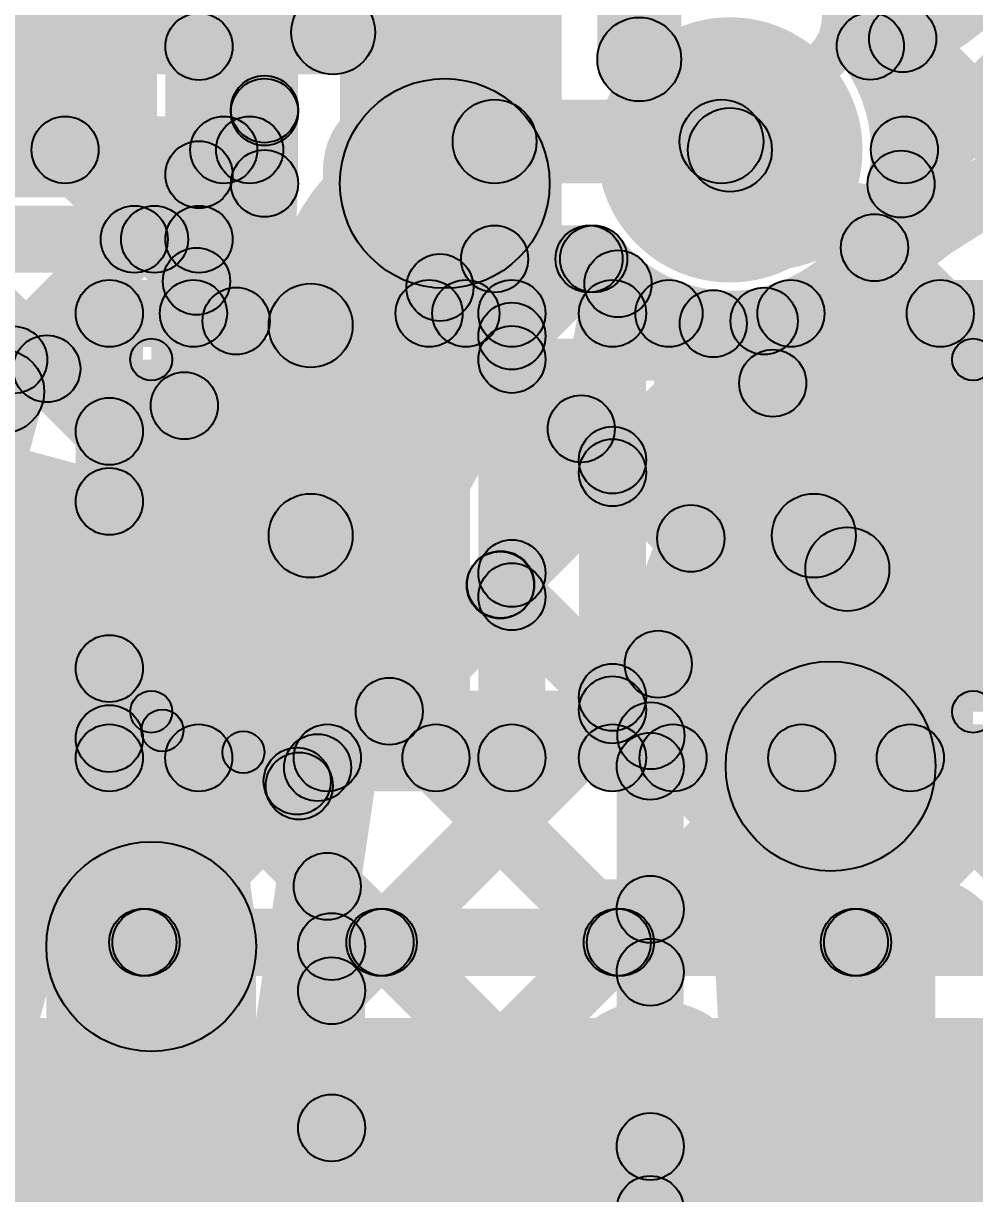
# Model space of a CAD drawing. Header units: millimetres. Extents: x -2.17 to 2.17, y -2.17 to 2.17.
# Drawn here: x 0.7948 to 0.9082, y -0.1761 to -0.0365 of the extents above; entities that cross this region are included whole.
import ezdxf

# ---------------------------------------------------------------- set-up
doc = ezdxf.new("R2010")
doc.units = ezdxf.units.MM
doc.header["$MEASUREMENT"] = 0
for name, color, linetype in [('BottomLayer', 5, 'Continuous'), ('BottomOverlay', 54, 'Continuous'), ('BottomPaste', 16, 'Continuous'), ('BottomSolder', 6, 'Continuous'), ('Mechanical2', 216, 'Continuous'), ('TopLayer', 1, 'Continuous'), ('TopOverlay', 2, 'Continuous'), ('TopPaste', 8, 'Continuous'), ('TopSolder', 216, 'Continuous'), ('ViaHoleLayer', 16, 'Continuous')]:
    doc.layers.add(name, color=color, linetype=linetype)

# ---------------------------------------------------------------- blocks, each defined once
blk = doc.blocks.new('S______B______B_59')
at = {"layer": 'BottomLayer'}
for points in [[(-0.015, 0.0175), (-0.015, -0.0175), (-0.045, -0.0175), (-0.045, 0.0175)], [(0.045, 0.0175), (0.045, -0.0175), (0.015, -0.0175), (0.015, 0.0175)]]:
    blk.add_hatch(color=5, dxfattribs=at).paths.add_polyline_path(points)
at = {"layer": 'BottomOverlay'}
h = blk.add_hatch(color=54, dxfattribs=at)
edge = h.paths.add_edge_path()
edge.add_arc((-0.049, 0.021), 0.0025, 0, 360)
h = blk.add_hatch(color=54, dxfattribs=at)
edge = h.paths.add_edge_path()
edge.add_arc((-0.049, 0.021), 0.0025, 0, 360)
for points in [[(-0.049, 0.0185), (-0.049, 0.0235), (0.049, 0.0235), (0.049, 0.0185)], [(-0.0465, -0.021), (-0.0515, -0.021), (-0.0515, 0.021), (-0.0465, 0.021)], [(0.0515, -0.021), (0.0465, -0.021), (0.0465, 0.021), (0.0515, 0.021)], [(-0.049, -0.0235), (-0.049, -0.0185), (0.049, -0.0185), (0.049, -0.0235)]]:
    blk.add_hatch(color=54, dxfattribs=at).paths.add_polyline_path(points)
h = blk.add_hatch(color=54, dxfattribs=at)
edge = h.paths.add_edge_path()
edge.add_arc((0.049, 0.021), 0.0025, 0, 360)
h = blk.add_hatch(color=54, dxfattribs=at)
edge = h.paths.add_edge_path()
edge.add_arc((0.049, 0.021), 0.0025, 0, 360)
h = blk.add_hatch(color=54, dxfattribs=at)
edge = h.paths.add_edge_path()
edge.add_arc((-0.049, -0.021), 0.0025, 0, 360)
h = blk.add_hatch(color=54, dxfattribs=at)
edge = h.paths.add_edge_path()
edge.add_arc((-0.049, -0.021), 0.0025, 0, 360)
h = blk.add_hatch(color=54, dxfattribs=at)
edge = h.paths.add_edge_path()
edge.add_arc((0.049, -0.021), 0.0025, 0, 360)
h = blk.add_hatch(color=54, dxfattribs=at)
edge = h.paths.add_edge_path()
edge.add_arc((0.049, -0.021), 0.0025, 0, 360)
at = {"layer": 'BottomPaste'}
for points in [[(-0.015, 0.0175), (-0.015, -0.0175), (-0.045, -0.0175), (-0.045, 0.0175)], [(0.045, 0.0175), (0.045, -0.0175), (0.015, -0.0175), (0.015, 0.0175)]]:
    blk.add_hatch(color=16, dxfattribs=at).paths.add_polyline_path(points)
at = {"layer": 'BottomSolder'}
for points in [[(-0.011, 0.0215), (-0.011, -0.0215), (-0.049, -0.0215), (-0.049, 0.0215)], [(0.049, 0.0215), (0.049, -0.0215), (0.011, -0.0215), (0.011, 0.0215)]]:
    blk.add_hatch(color=6, dxfattribs=at).paths.add_polyline_path(points)
at = {"layer": 'BottomOverlay'}
for centre in [(-0.049, 0.021), (-0.049, 0.021), (0.049, 0.021), (0.049, 0.021), (-0.049, -0.021), (-0.049, -0.021), (0.049, -0.021), (0.049, -0.021)]:
    blk.add_circle(centre, 0.0025, dxfattribs=at)
blk = doc.blocks.new('WS2812B_M____253')
at = {"layer": 'TopLayer'}
blk.add_hatch(color=1, dxfattribs=at).paths.add_polyline_path([(0.03504, -0.01142), (0.09409, -0.01142), (0.09409, -0.05079), (0.03504, -0.05079)])
at = {"layer": 'TopOverlay'}
h = blk.add_hatch(color=2, dxfattribs=at)
edge = h.paths.add_edge_path()
edge.add_arc((0.07, -0.06), 0.0025, 0, 360)
for points in [[(0.0675, -0.06), (0.0725, -0.06), (0.0725, -0.07), (0.0675, -0.07)], [(-0.07, -0.0725), (-0.07, -0.0675), (0.07, -0.0675), (0.07, -0.0725)]]:
    blk.add_hatch(color=2, dxfattribs=at).paths.add_polyline_path(points)
h = blk.add_hatch(color=2, dxfattribs=at)
edge = h.paths.add_edge_path()
edge.add_arc((0.07, -0.07), 0.0025, 0, 360)
h = blk.add_hatch(color=2, dxfattribs=at)
edge = h.paths.add_edge_path()
edge.add_arc((0.07, -0.07), 0.0025, 0, 360)
at = {"layer": 'TopPaste'}
blk.add_hatch(color=8, dxfattribs=at).paths.add_polyline_path([(0.03504, -0.01142), (0.09409, -0.01142), (0.09409, -0.05079), (0.03504, -0.05079)])
at = {"layer": 'TopSolder'}
blk.add_hatch(color=216, dxfattribs=at).paths.add_polyline_path([(0.03104, -0.00742), (0.09809, -0.00742), (0.09809, -0.05479), (0.03104, -0.05479)])
at = {"layer": 'TopOverlay'}
for centre in [(0.07, -0.06), (0.07, -0.07), (0.07, -0.07)]:
    blk.add_circle(centre, 0.0025, dxfattribs=at)
blk = doc.blocks.new('WS2812B_M____254')
at = {"layer": 'TopLayer'}
blk.add_hatch(color=1, dxfattribs=at).paths.add_polyline_path([(-0.09409, -0.01142), (-0.03504, -0.01142), (-0.03504, -0.05079), (-0.09409, -0.05079)])
at = {"layer": 'TopPaste'}
blk.add_hatch(color=8, dxfattribs=at).paths.add_polyline_path([(-0.09409, -0.01142), (-0.03504, -0.01142), (-0.03504, -0.05079), (-0.09409, -0.05079)])
at = {"layer": 'TopSolder'}
blk.add_hatch(color=216, dxfattribs=at).paths.add_polyline_path([(-0.09809, -0.00742), (-0.03104, -0.00742), (-0.03104, -0.05479), (-0.09809, -0.05479)])

msp = doc.modelspace()

# ---------------------------------------------------------------- hatches: boundary and pattern name
at = {"layer": 'BottomLayer'}
for points in [[(0.83521, -0.04115), (0.82814, -0.03407), (0.86614, 0.00393), (0.87321, -0.00315)], [(0.62683, -0.04261), (0.62683, -0.03261), (0.83168, -0.03261), (0.83168, -0.04261)], [(0.90224, -0.05852), (0.89658, -0.05286), (0.91667, -0.03277), (0.92233, -0.03843)], [(0.89677, -0.04118), (0.90243, -0.03552), (0.92233, -0.05542), (0.91667, -0.06108)], [(0.85094, -0.05561), (0.85094, -0.04561), (0.878, -0.04561), (0.878, -0.05561)], [(0.64114, -0.05561), (0.64114, -0.04761), (0.82173, -0.04761), (0.82173, -0.05561)], [(0.71483, -0.16108), (0.70917, -0.15542), (0.81581, -0.04878), (0.82146, -0.05444)], [(0.71204, -0.05444), (0.7177, -0.04878), (0.8122, -0.14328), (0.80654, -0.14894)], [(0.74033, -0.05444), (0.74598, -0.04878), (0.80783, -0.11063), (0.80217, -0.11628)], [(0.76861, -0.05444), (0.77427, -0.04878), (0.80783, -0.08234), (0.80217, -0.088)], [(0.7969, -0.05444), (0.80255, -0.04878), (0.81822, -0.06445), (0.81256, -0.07011)], [(0.85094, -0.06861), (0.85094, -0.06061), (0.86275, -0.06061), (0.86275, -0.06861)], [(0.89341, -0.0661), (0.89907, -0.06044), (0.9069, -0.06828), (0.90125, -0.07394)], [(0.85583, -0.07664), (0.85017, -0.07099), (0.85938, -0.06178), (0.86503, -0.06744)], [(0.84159, -0.07085), (0.84725, -0.06519), (0.85034, -0.06828), (0.84468, -0.07394)], [(0.805, -0.07511), (0.805, -0.06711), (0.81503, -0.06711), (0.81503, -0.07511)], [(0.84313, -0.07511), (0.84313, -0.06711), (0.853, -0.06711), (0.853, -0.07511)], [(0.865, -0.07511), (0.865, -0.06711), (0.87173, -0.06711), (0.87173, -0.07511)], [(0.88627, -0.07511), (0.88627, -0.06711), (0.913, -0.06711), (0.913, -0.07511)], [(0.809, -0.12411), (0.801, -0.12411), (0.801, -0.07111), (0.809, -0.07111)], [(0.857, -0.12411), (0.849, -0.12411), (0.849, -0.07111), (0.857, -0.07111)], [(0.869, -0.12411), (0.861, -0.12411), (0.861, -0.07111), (0.869, -0.07111)], [(0.834, -0.09761), (0.824, -0.09761), (0.824, -0.07255), (0.834, -0.07255)], [(0.85017, -0.07943), (0.85583, -0.07377), (0.86783, -0.08577), (0.86217, -0.09143)], [(0.85583, -0.10493), (0.85017, -0.09927), (0.86217, -0.08727), (0.86783, -0.09293)], [(0.74555, -0.15863), (0.7399, -0.15298), (0.80217, -0.0907), (0.80783, -0.09636)], [(0.893, -0.10661), (0.893, -0.09661), (0.946, -0.09661), (0.946, -0.10661)], [(0.85017, -0.10772), (0.85583, -0.10206), (0.86783, -0.11406), (0.86217, -0.11972)], [(0.8401, -0.14894), (0.83444, -0.14328), (0.86217, -0.11556), (0.86783, -0.12121)], [(0.89667, -0.14894), (0.89101, -0.14328), (0.91667, -0.11762), (0.92233, -0.12328)], [(0.78353, -0.14894), (0.77788, -0.14328), (0.80217, -0.11899), (0.80783, -0.12464)], [(0.805, -0.12811), (0.805, -0.12011), (0.853, -0.12011), (0.853, -0.12811)], [(0.81182, -0.14894), (0.80616, -0.14328), (0.82816, -0.12128), (0.83382, -0.12694)], [(0.81283, -0.12694), (0.81848, -0.12128), (0.84048, -0.14328), (0.83483, -0.14894)], [(0.84111, -0.12694), (0.84677, -0.12128), (0.86877, -0.14328), (0.86311, -0.14894)], [(0.86839, -0.14894), (0.86273, -0.14328), (0.88473, -0.12128), (0.89039, -0.12694)], [(0.865, -0.12811), (0.865, -0.12011), (0.913, -0.12011), (0.913, -0.12811)], [(0.8694, -0.12694), (0.87505, -0.12128), (0.89705, -0.14328), (0.8914, -0.14894)], [(0.89768, -0.12694), (0.90334, -0.12128), (0.92534, -0.14328), (0.91968, -0.14894)], [(0.77543, -0.15011), (0.77543, -0.14211), (0.933, -0.14211), (0.933, -0.15011)], [(0.77543, -0.18011), (0.77543, -0.15511), (0.933, -0.15511), (0.933, -0.18011)]]:
    msp.add_hatch(color=5, dxfattribs=at).paths.add_polyline_path(points)
h = msp.add_hatch(color=5, dxfattribs=at)
edge = h.paths.add_edge_path()
edge.add_arc((0.83168, -0.03761), 0.005, 0, 360)
h = msp.add_hatch(color=5, dxfattribs=at)
edge = h.paths.add_edge_path()
edge.add_arc((0.83168, -0.03761), 0.005, 0, 360)
h = msp.add_hatch(color=5, dxfattribs=at)
edge = h.paths.add_edge_path()
edge.add_arc((0.8996, -0.03835), 0.004, 0, 360)
h = msp.add_hatch(color=5, dxfattribs=at)
edge = h.paths.add_edge_path()
edge.add_arc((0.89574, -0.03924), 0.004, 0, 360)
h = msp.add_hatch(color=5, dxfattribs=at)
edge = h.paths.add_edge_path()
edge.add_arc((0.89574, -0.03924), 0.004, 0, 360)
h = msp.add_hatch(color=5, dxfattribs=at)
edge = h.paths.add_edge_path()
edge.add_arc((0.879, -0.05161), 0.01181, 0, 360)
h = msp.add_hatch(color=5, dxfattribs=at)
edge = h.paths.add_edge_path()
edge.add_arc((0.85094, -0.05061), 0.005, 0, 360)
h = msp.add_hatch(color=5, dxfattribs=at)
edge = h.paths.add_edge_path()
edge.add_arc((0.85094, -0.05061), 0.005, 0, 360)
h = msp.add_hatch(color=5, dxfattribs=at)
edge = h.paths.add_edge_path()
edge.add_arc((0.878, -0.05061), 0.005, 0, 360)
h = msp.add_hatch(color=5, dxfattribs=at)
edge = h.paths.add_edge_path()
edge.add_arc((0.878, -0.05061), 0.005, 0, 360)
h = msp.add_hatch(color=5, dxfattribs=at)
edge = h.paths.add_edge_path()
edge.add_arc((0.879, -0.05161), 0.005, 0, 360)
h = msp.add_hatch(color=5, dxfattribs=at)
edge = h.paths.add_edge_path()
edge.add_arc((0.79972, -0.05161), 0.004, 0, 360)
h = msp.add_hatch(color=5, dxfattribs=at)
edge = h.paths.add_edge_path()
edge.add_arc((0.81864, -0.05161), 0.004, 0, 360)
h = msp.add_hatch(color=5, dxfattribs=at)
edge = h.paths.add_edge_path()
edge.add_arc((0.82173, -0.05161), 0.004, 0, 360)
h = msp.add_hatch(color=5, dxfattribs=at)
edge = h.paths.add_edge_path()
edge.add_arc((0.82173, -0.05161), 0.004, 0, 360)
h = msp.add_hatch(color=5, dxfattribs=at)
edge = h.paths.add_edge_path()
edge.add_arc((0.89981, -0.05161), 0.004, 0, 360)
h = msp.add_hatch(color=5, dxfattribs=at)
edge = h.paths.add_edge_path()
edge.add_arc((0.89981, -0.05161), 0.004, 0, 360)
h = msp.add_hatch(color=5, dxfattribs=at)
edge = h.paths.add_edge_path()
edge.add_arc((0.89941, -0.05569), 0.004, 0, 360)
h = msp.add_hatch(color=5, dxfattribs=at)
edge = h.paths.add_edge_path()
edge.add_arc((0.89624, -0.06327), 0.004, 0, 360)
h = msp.add_hatch(color=5, dxfattribs=at)
edge = h.paths.add_edge_path()
edge.add_arc((0.85094, -0.06461), 0.004, 0, 360)
h = msp.add_hatch(color=5, dxfattribs=at)
edge = h.paths.add_edge_path()
edge.add_arc((0.85094, -0.06461), 0.004, 0, 360)
h = msp.add_hatch(color=5, dxfattribs=at)
edge = h.paths.add_edge_path()
edge.add_arc((0.8622, -0.06461), 0.004, 0, 360)
h = msp.add_hatch(color=5, dxfattribs=at)
edge = h.paths.add_edge_path()
edge.add_arc((0.86275, -0.06461), 0.004, 0, 360)
h = msp.add_hatch(color=5, dxfattribs=at)
edge = h.paths.add_edge_path()
edge.add_arc((0.86275, -0.06461), 0.004, 0, 360)
h = msp.add_hatch(color=5, dxfattribs=at)
edge = h.paths.add_edge_path()
edge.add_arc((0.81539, -0.06728), 0.004, 0, 360)
h = msp.add_hatch(color=5, dxfattribs=at)
edge = h.paths.add_edge_path()
edge.add_arc((0.84442, -0.06802), 0.004, 0, 360)
h = msp.add_hatch(color=5, dxfattribs=at)
edge = h.paths.add_edge_path()
edge.add_arc((0.805, -0.07111), 0.004, 0, 360)
h = msp.add_hatch(color=5, dxfattribs=at)
edge = h.paths.add_edge_path()
edge.add_arc((0.805, -0.07111), 0.004, 0, 360)
h = msp.add_hatch(color=5, dxfattribs=at)
edge = h.paths.add_edge_path()
edge.add_arc((0.81503, -0.07111), 0.004, 0, 360)
h = msp.add_hatch(color=5, dxfattribs=at)
edge = h.paths.add_edge_path()
edge.add_arc((0.81503, -0.07111), 0.004, 0, 360)
h = msp.add_hatch(color=5, dxfattribs=at)
edge = h.paths.add_edge_path()
edge.add_arc((0.829, -0.07255), 0.005, 0, 360)
h = msp.add_hatch(color=5, dxfattribs=at)
edge = h.paths.add_edge_path()
edge.add_arc((0.829, -0.07255), 0.005, 0, 360)
h = msp.add_hatch(color=5, dxfattribs=at)
edge = h.paths.add_edge_path()
edge.add_arc((0.84313, -0.07111), 0.004, 0, 360)
h = msp.add_hatch(color=5, dxfattribs=at)
edge = h.paths.add_edge_path()
edge.add_arc((0.84313, -0.07111), 0.004, 0, 360)
h = msp.add_hatch(color=5, dxfattribs=at)
edge = h.paths.add_edge_path()
edge.add_arc((0.84751, -0.07111), 0.004, 0, 360)
h = msp.add_hatch(color=5, dxfattribs=at)
edge = h.paths.add_edge_path()
edge.add_arc((0.853, -0.07111), 0.004, 0, 360)
h = msp.add_hatch(color=5, dxfattribs=at)
edge = h.paths.add_edge_path()
edge.add_arc((0.853, -0.07111), 0.004, 0, 360)
h = msp.add_hatch(color=5, dxfattribs=at)
edge = h.paths.add_edge_path()
edge.add_arc((0.865, -0.07111), 0.004, 0, 360)
h = msp.add_hatch(color=5, dxfattribs=at)
edge = h.paths.add_edge_path()
edge.add_arc((0.865, -0.07111), 0.004, 0, 360)
h = msp.add_hatch(color=5, dxfattribs=at)
edge = h.paths.add_edge_path()
edge.add_arc((0.87173, -0.07111), 0.004, 0, 360)
h = msp.add_hatch(color=5, dxfattribs=at)
edge = h.paths.add_edge_path()
edge.add_arc((0.87173, -0.07111), 0.004, 0, 360)
h = msp.add_hatch(color=5, dxfattribs=at)
edge = h.paths.add_edge_path()
edge.add_arc((0.88627, -0.07111), 0.004, 0, 360)
h = msp.add_hatch(color=5, dxfattribs=at)
edge = h.paths.add_edge_path()
edge.add_arc((0.88627, -0.07111), 0.004, 0, 360)
h = msp.add_hatch(color=5, dxfattribs=at)
edge = h.paths.add_edge_path()
edge.add_arc((0.90408, -0.07111), 0.004, 0, 360)
h = msp.add_hatch(color=5, dxfattribs=at)
edge = h.paths.add_edge_path()
edge.add_arc((0.853, -0.07381), 0.004, 0, 360)
h = msp.add_hatch(color=5, dxfattribs=at)
edge = h.paths.add_edge_path()
edge.add_arc((0.853, -0.0766), 0.004, 0, 360)
h = msp.add_hatch(color=5, dxfattribs=at)
edge = h.paths.add_edge_path()
edge.add_arc((0.805, -0.08517), 0.004, 0, 360)
h = msp.add_hatch(color=5, dxfattribs=at)
edge = h.paths.add_edge_path()
edge.add_arc((0.865, -0.0886), 0.004, 0, 360)
h = msp.add_hatch(color=5, dxfattribs=at)
edge = h.paths.add_edge_path()
edge.add_arc((0.865, -0.0901), 0.004, 0, 360)
h = msp.add_hatch(color=5, dxfattribs=at)
edge = h.paths.add_edge_path()
edge.add_arc((0.805, -0.09353), 0.004, 0, 360)
h = msp.add_hatch(color=5, dxfattribs=at)
edge = h.paths.add_edge_path()
edge.add_arc((0.829, -0.09761), 0.005, 0, 360)
h = msp.add_hatch(color=5, dxfattribs=at)
edge = h.paths.add_edge_path()
edge.add_arc((0.889, -0.09761), 0.005, 0, 360)
h = msp.add_hatch(color=5, dxfattribs=at)
edge = h.paths.add_edge_path()
edge.add_arc((0.893, -0.10161), 0.005, 0, 360)
h = msp.add_hatch(color=5, dxfattribs=at)
edge = h.paths.add_edge_path()
edge.add_arc((0.893, -0.10161), 0.005, 0, 360)
h = msp.add_hatch(color=5, dxfattribs=at)
edge = h.paths.add_edge_path()
edge.add_arc((0.853, -0.1021), 0.004, 0, 360)
h = msp.add_hatch(color=5, dxfattribs=at)
edge = h.paths.add_edge_path()
edge.add_arc((0.853, -0.10489), 0.004, 0, 360)
h = msp.add_hatch(color=5, dxfattribs=at)
edge = h.paths.add_edge_path()
edge.add_arc((0.805, -0.11346), 0.004, 0, 360)
h = msp.add_hatch(color=5, dxfattribs=at)
edge = h.paths.add_edge_path()
edge.add_arc((0.865, -0.11689), 0.004, 0, 360)
h = msp.add_hatch(color=5, dxfattribs=at)
edge = h.paths.add_edge_path()
edge.add_arc((0.865, -0.11838), 0.004, 0, 360)
h = msp.add_hatch(color=5, dxfattribs=at)
edge = h.paths.add_edge_path()
edge.add_arc((0.805, -0.12181), 0.004, 0, 360)
h = msp.add_hatch(color=5, dxfattribs=at)
edge = h.paths.add_edge_path()
edge.add_arc((0.805, -0.12411), 0.004, 0, 360)
h = msp.add_hatch(color=5, dxfattribs=at)
edge = h.paths.add_edge_path()
edge.add_arc((0.805, -0.12411), 0.004, 0, 360)
h = msp.add_hatch(color=5, dxfattribs=at)
edge = h.paths.add_edge_path()
edge.add_arc((0.81566, -0.12411), 0.004, 0, 360)
h = msp.add_hatch(color=5, dxfattribs=at)
edge = h.paths.add_edge_path()
edge.add_arc((0.83099, -0.12411), 0.004, 0, 360)
h = msp.add_hatch(color=5, dxfattribs=at)
edge = h.paths.add_edge_path()
edge.add_arc((0.84394, -0.12411), 0.004, 0, 360)
h = msp.add_hatch(color=5, dxfattribs=at)
edge = h.paths.add_edge_path()
edge.add_arc((0.853, -0.12411), 0.004, 0, 360)
h = msp.add_hatch(color=5, dxfattribs=at)
edge = h.paths.add_edge_path()
edge.add_arc((0.853, -0.12411), 0.004, 0, 360)
h = msp.add_hatch(color=5, dxfattribs=at)
edge = h.paths.add_edge_path()
edge.add_arc((0.865, -0.12411), 0.004, 0, 360)
h = msp.add_hatch(color=5, dxfattribs=at)
edge = h.paths.add_edge_path()
edge.add_arc((0.865, -0.12411), 0.004, 0, 360)
h = msp.add_hatch(color=5, dxfattribs=at)
edge = h.paths.add_edge_path()
edge.add_arc((0.87222, -0.12411), 0.004, 0, 360)
h = msp.add_hatch(color=5, dxfattribs=at)
edge = h.paths.add_edge_path()
edge.add_arc((0.88756, -0.12411), 0.004, 0, 360)
h = msp.add_hatch(color=5, dxfattribs=at)
edge = h.paths.add_edge_path()
edge.add_arc((0.90051, -0.12411), 0.004, 0, 360)
h = msp.add_hatch(color=5, dxfattribs=at)
edge = h.paths.add_edge_path()
edge.add_arc((0.80899, -0.14611), 0.004, 0, 360)
h = msp.add_hatch(color=5, dxfattribs=at)
edge = h.paths.add_edge_path()
edge.add_arc((0.80937, -0.14611), 0.004, 0, 360)
h = msp.add_hatch(color=5, dxfattribs=at)
edge = h.paths.add_edge_path()
edge.add_arc((0.83727, -0.14611), 0.004, 0, 360)
h = msp.add_hatch(color=5, dxfattribs=at)
edge = h.paths.add_edge_path()
edge.add_arc((0.83766, -0.14611), 0.004, 0, 360)
h = msp.add_hatch(color=5, dxfattribs=at)
edge = h.paths.add_edge_path()
edge.add_arc((0.86556, -0.14611), 0.004, 0, 360)
h = msp.add_hatch(color=5, dxfattribs=at)
edge = h.paths.add_edge_path()
edge.add_arc((0.86594, -0.14611), 0.004, 0, 360)
h = msp.add_hatch(color=5, dxfattribs=at)
edge = h.paths.add_edge_path()
edge.add_arc((0.89384, -0.14611), 0.004, 0, 360)
h = msp.add_hatch(color=5, dxfattribs=at)
edge = h.paths.add_edge_path()
edge.add_arc((0.89422, -0.14611), 0.004, 0, 360)
at = {"layer": 'BottomSolder'}
h = msp.add_hatch(color=6, dxfattribs=at)
edge = h.paths.add_edge_path()
edge.add_arc((0.879, -0.05161), 0.01581, 0, 360)
at = {"layer": 'TopLayer'}
for points in [[(0.87319, -0.04081), (0.86319, -0.04081), (0.86319, 0.07711), (0.87319, 0.07711)], [(0.8275, -0.05561), (0.8195, -0.05561), (0.8195, 0.04739), (0.8275, 0.04739)], [(0.8575, -0.05561), (0.8325, -0.05561), (0.8325, 0.04739), (0.8575, 0.04739)], [(0.90224, -0.05852), (0.89658, -0.05286), (0.98824, 0.0388), (0.9939, 0.03314)], [(0.81969, -0.06227), (0.81169, -0.06227), (0.81169, 0.01478), (0.81969, 0.01478)], [(0.89677, -0.04118), (0.90243, -0.03552), (0.91782, -0.05092), (0.91217, -0.05657)], [(0.81286, -0.04212), (0.81851, -0.03646), (0.82633, -0.04427), (0.82067, -0.04993)], [(0.86466, -0.04434), (0.87173, -0.03727), (0.88254, -0.04807), (0.87546, -0.05515)], [(0.81851, -0.05739), (0.81286, -0.05173), (0.82067, -0.04392), (0.82633, -0.04957)], [(0.77333, -0.06627), (0.77333, -0.05827), (0.81569, -0.05827), (0.81569, -0.06627)], [(0.77927, -0.0651), (0.78493, -0.05944), (0.80037, -0.07488), (0.79471, -0.08054)], [(0.79642, -0.07948), (0.79076, -0.07383), (0.80515, -0.05944), (0.8108, -0.0651)], [(0.80756, -0.0651), (0.81321, -0.05944), (0.82295, -0.06918), (0.81729, -0.07484)], [(0.76623, -0.07346), (0.76831, -0.06574), (0.81498, -0.07824), (0.81291, -0.08597)], [(0.85449, -0.10626), (0.84883, -0.10061), (0.88025, -0.06919), (0.88591, -0.07485)], [(0.87418, -0.07515), (0.87984, -0.0695), (0.88694, -0.0766), (0.88128, -0.08226)], [(0.78683, -0.1199), (0.77717, -0.11732), (0.7874, -0.07914), (0.79706, -0.08172)], [(0.85844, -0.0877), (0.8641, -0.08205), (0.87717, -0.09511), (0.87151, -0.10077)], [(0.84879, -0.10633), (0.85445, -0.10068), (0.87241, -0.11864), (0.86676, -0.1243)], [(0.83433, -0.15471), (0.82867, -0.14906), (0.86762, -0.11011), (0.87328, -0.11576)], [(0.83555, -0.12138), (0.84121, -0.11572), (0.87233, -0.14684), (0.86667, -0.1525)], [(0.83047, -0.13028), (0.82482, -0.12463), (0.827, -0.12245), (0.83265, -0.1281)], [(0.8735, -0.20741), (0.8655, -0.20741), (0.8655, -0.12511), (0.8735, -0.12511)], [(0.9035, -0.20741), (0.8785, -0.20741), (0.8785, -0.12511), (0.9035, -0.12511)], [(0.82815, -0.14226), (0.83381, -0.1366), (0.87233, -0.17513), (0.86667, -0.18078)], [(0.83433, -0.183), (0.82867, -0.17734), (0.86667, -0.13934), (0.87233, -0.145)], [(0.8225, -0.24461), (0.7975, -0.24461), (0.7975, -0.14661), (0.8225, -0.14661)], [(0.8355, -0.24461), (0.8275, -0.24461), (0.8275, -0.14661), (0.8355, -0.14661)], [(0.82867, -0.17107), (0.83433, -0.16541), (0.87233, -0.20341), (0.86667, -0.20907)], [(0.83433, -0.21128), (0.82867, -0.20562), (0.86667, -0.16762), (0.87233, -0.17328)]]:
    msp.add_hatch(color=1, dxfattribs=at).paths.add_polyline_path(points)
h = msp.add_hatch(color=1, dxfattribs=at)
edge = h.paths.add_edge_path()
edge.add_arc((0.8996, -0.03835), 0.004, 0, 360)
h = msp.add_hatch(color=1, dxfattribs=at)
edge = h.paths.add_edge_path()
edge.add_arc((0.81569, -0.03929), 0.004, 0, 360)
h = msp.add_hatch(color=1, dxfattribs=at)
edge = h.paths.add_edge_path()
edge.add_arc((0.86819, -0.04081), 0.005, 0, 360)
h = msp.add_hatch(color=1, dxfattribs=at)
edge = h.paths.add_edge_path()
edge.add_arc((0.86819, -0.04081), 0.005, 0, 360)
h = msp.add_hatch(color=1, dxfattribs=at)
edge = h.paths.add_edge_path()
edge.add_arc((0.89574, -0.03924), 0.004, 0, 360)
h = msp.add_hatch(color=1, dxfattribs=at)
edge = h.paths.add_edge_path()
edge.add_arc((0.89574, -0.03924), 0.004, 0, 360)
h = msp.add_hatch(color=1, dxfattribs=at)
edge = h.paths.add_edge_path()
edge.add_arc((0.879, -0.05161), 0.01181, 0, 360)
h = msp.add_hatch(color=1, dxfattribs=at)
edge = h.paths.add_edge_path()
edge.add_arc((0.8235, -0.04675), 0.004, 0, 360)
h = msp.add_hatch(color=1, dxfattribs=at)
edge = h.paths.add_edge_path()
edge.add_arc((0.8235, -0.0471), 0.004, 0, 360)
h = msp.add_hatch(color=1, dxfattribs=at)
edge = h.paths.add_edge_path()
edge.add_arc((0.845, -0.05561), 0.0125, 0, 360)
h = msp.add_hatch(color=1, dxfattribs=at)
edge = h.paths.add_edge_path()
edge.add_arc((0.845, -0.05561), 0.0125, 0, 360)
h = msp.add_hatch(color=1, dxfattribs=at)
edge = h.paths.add_edge_path()
edge.add_arc((0.879, -0.05161), 0.005, 0, 360)
h = msp.add_hatch(color=1, dxfattribs=at)
edge = h.paths.add_edge_path()
edge.add_arc((0.89981, -0.05161), 0.004, 0, 360)
h = msp.add_hatch(color=1, dxfattribs=at)
edge = h.paths.add_edge_path()
edge.add_arc((0.89981, -0.05161), 0.004, 0, 360)
h = msp.add_hatch(color=1, dxfattribs=at)
edge = h.paths.add_edge_path()
edge.add_arc((0.81569, -0.05456), 0.004, 0, 360)
h = msp.add_hatch(color=1, dxfattribs=at)
edge = h.paths.add_edge_path()
edge.add_arc((0.8235, -0.05561), 0.004, 0, 360)
h = msp.add_hatch(color=1, dxfattribs=at)
edge = h.paths.add_edge_path()
edge.add_arc((0.8235, -0.05561), 0.004, 0, 360)
h = msp.add_hatch(color=1, dxfattribs=at)
edge = h.paths.add_edge_path()
edge.add_arc((0.89941, -0.05569), 0.004, 0, 360)
h = msp.add_hatch(color=1, dxfattribs=at)
edge = h.paths.add_edge_path()
edge.add_arc((0.80797, -0.06227), 0.004, 0, 360)
h = msp.add_hatch(color=1, dxfattribs=at)
edge = h.paths.add_edge_path()
edge.add_arc((0.81039, -0.06227), 0.004, 0, 360)
h = msp.add_hatch(color=1, dxfattribs=at)
edge = h.paths.add_edge_path()
edge.add_arc((0.81569, -0.06227), 0.004, 0, 360)
h = msp.add_hatch(color=1, dxfattribs=at)
edge = h.paths.add_edge_path()
edge.add_arc((0.81569, -0.06227), 0.004, 0, 360)
h = msp.add_hatch(color=1, dxfattribs=at)
edge = h.paths.add_edge_path()
edge.add_arc((0.86565, -0.06757), 0.004, 0, 360)
h = msp.add_hatch(color=1, dxfattribs=at)
edge = h.paths.add_edge_path()
edge.add_arc((0.86565, -0.06757), 0.004, 0, 360)
h = msp.add_hatch(color=1, dxfattribs=at)
edge = h.paths.add_edge_path()
edge.add_arc((0.82012, -0.07201), 0.004, 0, 360)
h = msp.add_hatch(color=1, dxfattribs=at)
edge = h.paths.add_edge_path()
edge.add_arc((0.87701, -0.07233), 0.004, 0, 360)
h = msp.add_hatch(color=1, dxfattribs=at)
edge = h.paths.add_edge_path()
edge.add_arc((0.88308, -0.07202), 0.004, 0, 360)
h = msp.add_hatch(color=1, dxfattribs=at)
edge = h.paths.add_edge_path()
edge.add_arc((0.79359, -0.07665), 0.004, 0, 360)
h = msp.add_hatch(color=1, dxfattribs=at)
edge = h.paths.add_edge_path()
edge.add_arc((0.79754, -0.07771), 0.004, 0, 360)
h = msp.add_hatch(color=1, dxfattribs=at)
edge = h.paths.add_edge_path()
edge.add_arc((0.79223, -0.08043), 0.005, 0, 360)
h = msp.add_hatch(color=1, dxfattribs=at)
edge = h.paths.add_edge_path()
edge.add_arc((0.88411, -0.07943), 0.004, 0, 360)
h = msp.add_hatch(color=1, dxfattribs=at)
edge = h.paths.add_edge_path()
edge.add_arc((0.81394, -0.08211), 0.004, 0, 360)
h = msp.add_hatch(color=1, dxfattribs=at)
edge = h.paths.add_edge_path()
edge.add_arc((0.81394, -0.08211), 0.004, 0, 360)
h = msp.add_hatch(color=1, dxfattribs=at)
edge = h.paths.add_edge_path()
edge.add_arc((0.86127, -0.08487), 0.004, 0, 360)
h = msp.add_hatch(color=1, dxfattribs=at)
edge = h.paths.add_edge_path()
edge.add_arc((0.87434, -0.09794), 0.004, 0, 360)
h = msp.add_hatch(color=1, dxfattribs=at)
edge = h.paths.add_edge_path()
edge.add_arc((0.85162, -0.1035), 0.004, 0, 360)
h = msp.add_hatch(color=1, dxfattribs=at)
edge = h.paths.add_edge_path()
edge.add_arc((0.85166, -0.10344), 0.004, 0, 360)
h = msp.add_hatch(color=1, dxfattribs=at)
edge = h.paths.add_edge_path()
edge.add_arc((0.87045, -0.11294), 0.004, 0, 360)
h = msp.add_hatch(color=1, dxfattribs=at)
edge = h.paths.add_edge_path()
edge.add_arc((0.891, -0.12511), 0.0125, 0, 360)
h = msp.add_hatch(color=1, dxfattribs=at)
edge = h.paths.add_edge_path()
edge.add_arc((0.891, -0.12511), 0.0125, 0, 360)
h = msp.add_hatch(color=1, dxfattribs=at)
edge = h.paths.add_edge_path()
edge.add_arc((0.83838, -0.11855), 0.004, 0, 360)
h = msp.add_hatch(color=1, dxfattribs=at)
edge = h.paths.add_edge_path()
edge.add_arc((0.86958, -0.12147), 0.004, 0, 360)
h = msp.add_hatch(color=1, dxfattribs=at)
edge = h.paths.add_edge_path()
edge.add_arc((0.82983, -0.12527), 0.004, 0, 360)
h = msp.add_hatch(color=1, dxfattribs=at)
edge = h.paths.add_edge_path()
edge.add_arc((0.8695, -0.12511), 0.004, 0, 360)
h = msp.add_hatch(color=1, dxfattribs=at)
edge = h.paths.add_edge_path()
edge.add_arc((0.8695, -0.12511), 0.004, 0, 360)
h = msp.add_hatch(color=1, dxfattribs=at)
edge = h.paths.add_edge_path()
edge.add_arc((0.8274, -0.12688), 0.004, 0, 360)
h = msp.add_hatch(color=1, dxfattribs=at)
edge = h.paths.add_edge_path()
edge.add_arc((0.8274, -0.12688), 0.004, 0, 360)
h = msp.add_hatch(color=1, dxfattribs=at)
edge = h.paths.add_edge_path()
edge.add_arc((0.82764, -0.12746), 0.004, 0, 360)
h = msp.add_hatch(color=1, dxfattribs=at)
edge = h.paths.add_edge_path()
edge.add_arc((0.81, -0.14661), 0.0125, 0, 360)
h = msp.add_hatch(color=1, dxfattribs=at)
edge = h.paths.add_edge_path()
edge.add_arc((0.81, -0.14661), 0.0125, 0, 360)
h = msp.add_hatch(color=1, dxfattribs=at)
edge = h.paths.add_edge_path()
edge.add_arc((0.83098, -0.13943), 0.004, 0, 360)
h = msp.add_hatch(color=1, dxfattribs=at)
edge = h.paths.add_edge_path()
edge.add_arc((0.8695, -0.14217), 0.004, 0, 360)
h = msp.add_hatch(color=1, dxfattribs=at)
edge = h.paths.add_edge_path()
edge.add_arc((0.8315, -0.14661), 0.004, 0, 360)
h = msp.add_hatch(color=1, dxfattribs=at)
edge = h.paths.add_edge_path()
edge.add_arc((0.8315, -0.14661), 0.004, 0, 360)
h = msp.add_hatch(color=1, dxfattribs=at)
edge = h.paths.add_edge_path()
edge.add_arc((0.8695, -0.14967), 0.004, 0, 360)
h = msp.add_hatch(color=1, dxfattribs=at)
edge = h.paths.add_edge_path()
edge.add_arc((0.8315, -0.15188), 0.004, 0, 360)
h = msp.add_hatch(color=1, dxfattribs=at)
edge = h.paths.add_edge_path()
edge.add_arc((0.8315, -0.16824), 0.004, 0, 360)
h = msp.add_hatch(color=1, dxfattribs=at)
edge = h.paths.add_edge_path()
edge.add_arc((0.8695, -0.17045), 0.004, 0, 360)
h = msp.add_hatch(color=1, dxfattribs=at)
edge = h.paths.add_edge_path()
edge.add_arc((0.8695, -0.17796), 0.004, 0, 360)
at = {"layer": 'ViaHoleLayer'}
h = msp.add_hatch(color=16, dxfattribs=at)
edge = h.paths.add_edge_path()
edge.add_arc((0.879, -0.05161), 0.00591, 0, 360)

# ---------------------------------------------------------------- linework, layer by layer
at = {"layer": 'BottomLayer'}
for points, const_width in [([(0.91381, -0.01861, -0.376102), (0.89574, -0.03924)], 0.008), ([(0.89574, -0.03924, -0.160479), (0.89981, -0.05161)], 0.008), ([(0.829, -0.07255, -0.414214), (0.85094, -0.05061)], 0.01), ([(0.878, -0.05061, -0.414214), (0.879, -0.05161)], 0.01), ([(0.81503, -0.07111, -0.146495), (0.82173, -0.05161)], 0.008), ([(0.89981, -0.05161, -0.313163), (0.88627, -0.07111)], 0.008), ([(0.84313, -0.07111, -0.361626), (0.85094, -0.06461)], 0.008), ([(0.87173, -0.07111, -0.135634), (0.86275, -0.06461)], 0.008), ([(0.893, -0.10161, -0.414214), (0.889, -0.09761)], 0.01)]:
    msp.add_lwpolyline(points, format="xyb", dxfattribs=dict(at, const_width=const_width))
for centre, radius in [((0.83168, -0.03761), 0.005), ((0.83168, -0.03761), 0.005), ((0.8996, -0.03835), 0.004), ((0.89574, -0.03924), 0.004), ((0.89574, -0.03924), 0.004), ((0.85094, -0.05061), 0.005), ((0.85094, -0.05061), 0.005), ((0.878, -0.05061), 0.005), ((0.878, -0.05061), 0.005), ((0.879, -0.05161), 0.005), ((0.79972, -0.05161), 0.004), ((0.81864, -0.05161), 0.004), ((0.82173, -0.05161), 0.004), ((0.82173, -0.05161), 0.004), ((0.89981, -0.05161), 0.004), ((0.89981, -0.05161), 0.004), ((0.89941, -0.05569), 0.004), ((0.89624, -0.06327), 0.004), ((0.85094, -0.06461), 0.004), ((0.85094, -0.06461), 0.004), ((0.8622, -0.06461), 0.004), ((0.86275, -0.06461), 0.004), ((0.86275, -0.06461), 0.004), ((0.81539, -0.06728), 0.004), ((0.84442, -0.06802), 0.004), ((0.805, -0.07111), 0.004), ((0.805, -0.07111), 0.004), ((0.81503, -0.07111), 0.004), ((0.81503, -0.07111), 0.004), ((0.829, -0.07255), 0.005), ((0.829, -0.07255), 0.005), ((0.84313, -0.07111), 0.004), ((0.84313, -0.07111), 0.004), ((0.84751, -0.07111), 0.004), ((0.853, -0.07111), 0.004), ((0.853, -0.07111), 0.004), ((0.865, -0.07111), 0.004), ((0.865, -0.07111), 0.004), ((0.87173, -0.07111), 0.004), ((0.87173, -0.07111), 0.004), ((0.88627, -0.07111), 0.004), ((0.88627, -0.07111), 0.004), ((0.90408, -0.07111), 0.004), ((0.853, -0.07381), 0.004), ((0.853, -0.0766), 0.004), ((0.805, -0.08517), 0.004), ((0.865, -0.0886), 0.004), ((0.865, -0.0901), 0.004), ((0.805, -0.09353), 0.004), ((0.829, -0.09761), 0.005), ((0.889, -0.09761), 0.005), ((0.893, -0.10161), 0.005), ((0.893, -0.10161), 0.005), ((0.853, -0.1021), 0.004), ((0.853, -0.10489), 0.004), ((0.805, -0.11346), 0.004), ((0.865, -0.11689), 0.004), ((0.865, -0.11838), 0.004), ((0.805, -0.12181), 0.004), ((0.805, -0.12411), 0.004), ((0.805, -0.12411), 0.004), ((0.81566, -0.12411), 0.004), ((0.83099, -0.12411), 0.004), ((0.84394, -0.12411), 0.004), ((0.853, -0.12411), 0.004), ((0.853, -0.12411), 0.004), ((0.865, -0.12411), 0.004), ((0.865, -0.12411), 0.004), ((0.87222, -0.12411), 0.004), ((0.88756, -0.12411), 0.004), ((0.90051, -0.12411), 0.004), ((0.80899, -0.14611), 0.004), ((0.80937, -0.14611), 0.004), ((0.83727, -0.14611), 0.004), ((0.83766, -0.14611), 0.004), ((0.86556, -0.14611), 0.004), ((0.86594, -0.14611), 0.004), ((0.89384, -0.14611), 0.004), ((0.89422, -0.14611), 0.004)]:
    msp.add_circle(centre, radius, dxfattribs=at)
at = {"layer": 'Mechanical2', "const_width": 0.01}
for points in [[(2.16535, 0.001, 1), (-2.16535, 0.001, 1)], [(2.08135, -0.01, 1), (-2.04935, -0.01, 1)], [(1.84055, 0.001, 1), (-1.84055, 0.001, 1)], [(1.6437, 0.001, 1), (-1.6437, 0.001, 1)], [(1.50394, 0, 1), (-1.50394, 0, 1)], [(1.30709, 0.001, 1), (-1.30709, 0.001, 1)], [(1.17323, 0.001, 1), (-1.17323, 0.001, 1)], [(0.97638, 0.001, 1), (-0.97638, 0.001, 1)], [(0.84252, 0.001, 1), (-0.84252, 0.001, 1)]]:
    msp.add_lwpolyline(points, format="xyb", close=True, dxfattribs=at)
at = {"layer": 'TopLayer'}
for points, const_width in [([(0.91381, -0.01861, -0.376102), (0.89574, -0.03924)], 0.008), ([(0.89574, -0.03924, -0.160479), (0.89981, -0.05161)], 0.008), ([(0.845, -0.05561, -0.414214), (0.782, -0.11861)], 0.025), ([(0.8695, -0.12511, -0.322142), (0.92315, -0.05049)], 0.008), ([(0.89981, -0.05161, -0.636501), (0.86565, -0.06757)], 0.008), ([(0.8235, -0.05561, -0.17487), (0.81394, -0.08211)], 0.008), ([(0.891, -0.12511, -0.414214), (0.94822, -0.06789)], 0.025), ([(0.86565, -0.06757, -0.218784), (0.8274, -0.12688)], 0.008), ([(0.782, -0.11861, -0.414214), (0.81, -0.14661)], 0.025), ([(0.8274, -0.12688, -0.102858), (0.8315, -0.14661)], 0.008)]:
    msp.add_lwpolyline(points, format="xyb", dxfattribs=dict(at, const_width=const_width))
for centre, radius in [((0.8996, -0.03835), 0.004), ((0.81569, -0.03929), 0.004), ((0.86819, -0.04081), 0.005), ((0.86819, -0.04081), 0.005), ((0.89574, -0.03924), 0.004), ((0.89574, -0.03924), 0.004), ((0.8235, -0.04675), 0.004), ((0.8235, -0.0471), 0.004), ((0.845, -0.05561), 0.0125), ((0.845, -0.05561), 0.0125), ((0.879, -0.05161), 0.005), ((0.89981, -0.05161), 0.004), ((0.89981, -0.05161), 0.004), ((0.81569, -0.05456), 0.004), ((0.8235, -0.05561), 0.004), ((0.8235, -0.05561), 0.004), ((0.89941, -0.05569), 0.004), ((0.80797, -0.06227), 0.004), ((0.81039, -0.06227), 0.004), ((0.81569, -0.06227), 0.004), ((0.81569, -0.06227), 0.004), ((0.86565, -0.06757), 0.004), ((0.86565, -0.06757), 0.004), ((0.82012, -0.07201), 0.004), ((0.87701, -0.07233), 0.004), ((0.88308, -0.07202), 0.004), ((0.79359, -0.07665), 0.004), ((0.79754, -0.07771), 0.004), ((0.79223, -0.08043), 0.005), ((0.88411, -0.07943), 0.004), ((0.81394, -0.08211), 0.004), ((0.81394, -0.08211), 0.004), ((0.86127, -0.08487), 0.004), ((0.87434, -0.09794), 0.004), ((0.85162, -0.1035), 0.004), ((0.85166, -0.10344), 0.004), ((0.87045, -0.11294), 0.004), ((0.891, -0.12511), 0.0125), ((0.891, -0.12511), 0.0125), ((0.83838, -0.11855), 0.004), ((0.86958, -0.12147), 0.004), ((0.82983, -0.12527), 0.004), ((0.8695, -0.12511), 0.004), ((0.8695, -0.12511), 0.004), ((0.8274, -0.12688), 0.004), ((0.8274, -0.12688), 0.004), ((0.82764, -0.12746), 0.004), ((0.81, -0.14661), 0.0125), ((0.81, -0.14661), 0.0125), ((0.83098, -0.13943), 0.004), ((0.8695, -0.14217), 0.004), ((0.8315, -0.14661), 0.004), ((0.8315, -0.14661), 0.004), ((0.8695, -0.14967), 0.004), ((0.8315, -0.15188), 0.004), ((0.8315, -0.16824), 0.004), ((0.8695, -0.17045), 0.004), ((0.8695, -0.17796), 0.004)]:
    msp.add_circle(centre, radius, dxfattribs=at)

# ---------------------------------------------------------------- block references
for name, p, rotation in [('WS2812B_M____254', (0.7559, 0.04082), 90), ('WS2812B_M____253', (0.73525, -0.17293), 75.00000000000001), ('S______B______B_59', (0.859, -0.09761), 360)]:
    msp.add_blockref(name, p, dxfattribs=dict(rotation=rotation))

# ---------------------------------------------------------------- texts
at = {"layer": 'BottomOverlay', "text_generation_flag": 2}
for s, p in [('SB4', (0.899, -0.06561)), ('R25', (0.954, -0.17861))]:
    msp.add_text(s, height=0.04, dxfattribs=at).set_placement(p)
msp.add_text('SW1', height=0.04, rotation=90, dxfattribs=at).set_placement((0.806, -0.16361))

doc.saveas('drawing.dxf')
